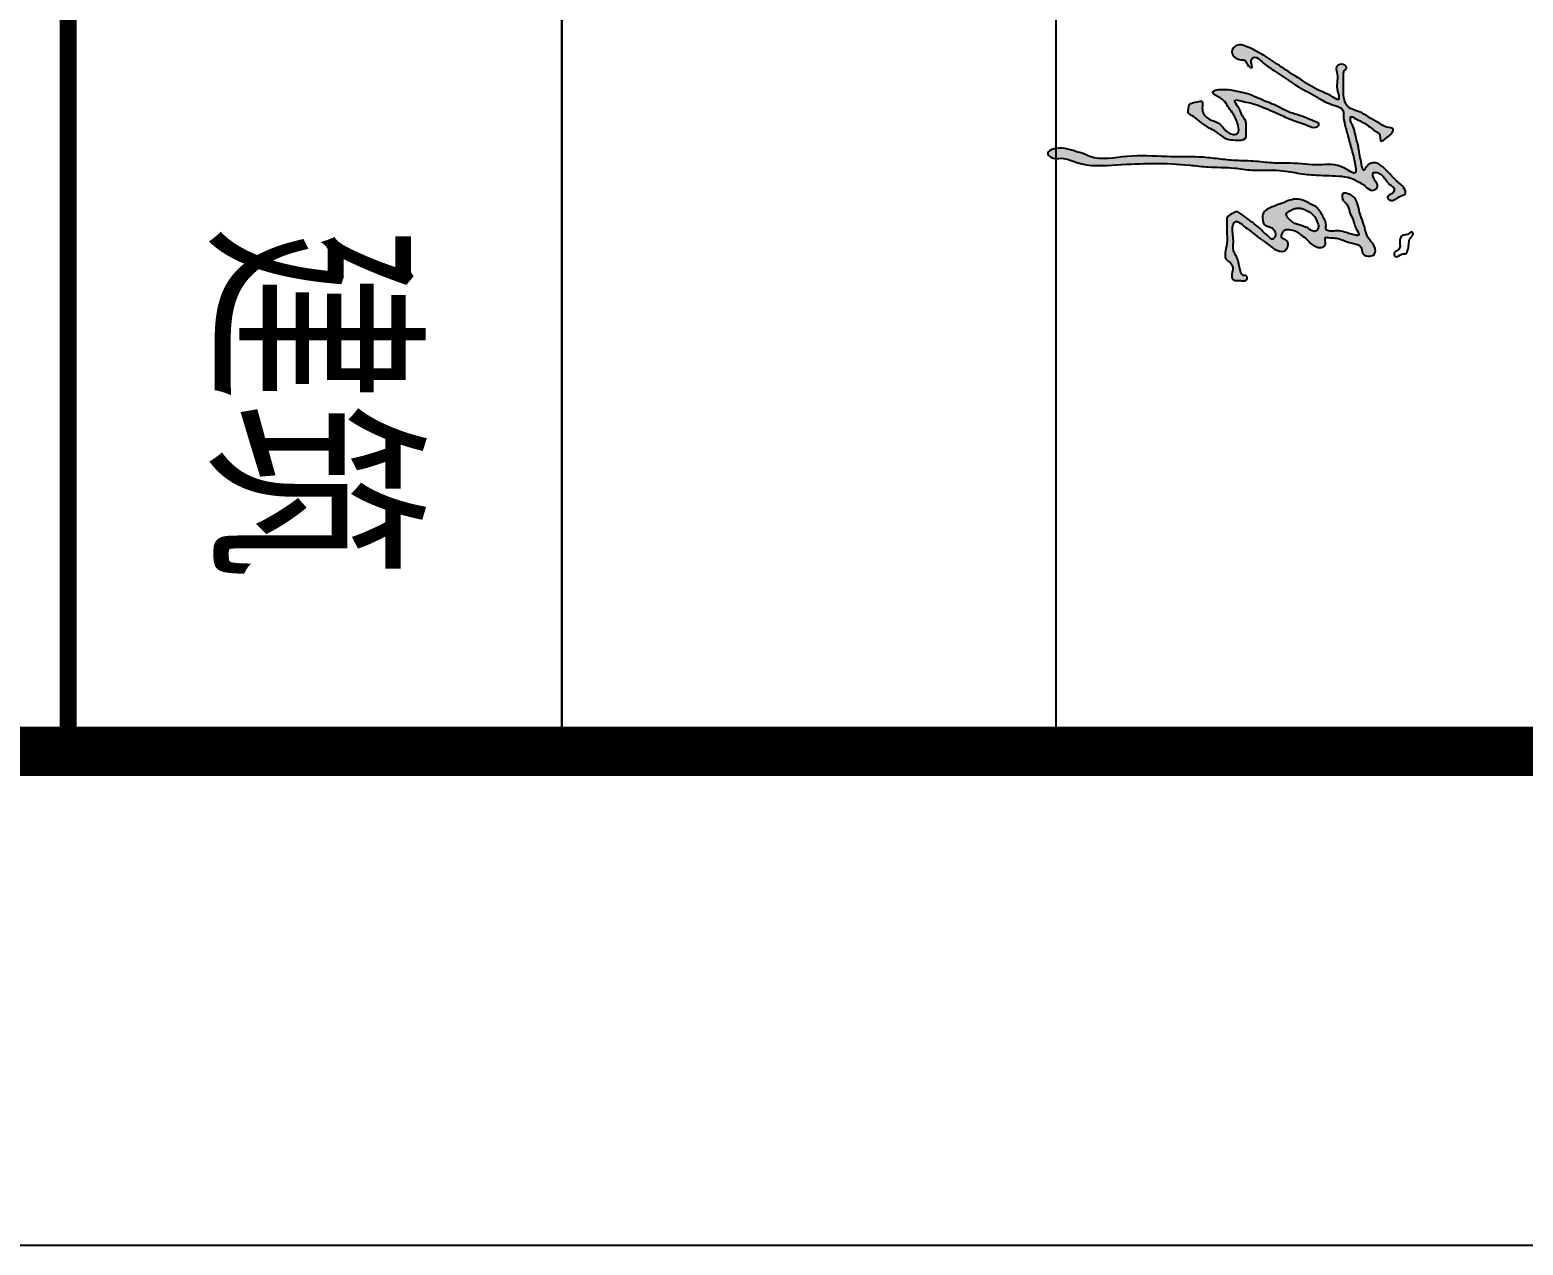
# Model space of a CAD drawing. Extents: x 174641 to 414490, y 73126 to 493158.
# Drawn here: x 186581 to 189605, y 171989 to 174450 of the extents above; entities that cross this region are included whole.
import ezdxf

# ---------------------------------------------------------------- set-up
doc = ezdxf.new("R2010")
doc.units = 0
doc.header["$LTSCALE"] = 1000
doc.header["$MEASUREMENT"] = 0
for name, color, linetype in [('PUB_TITLE', 7, 'Continuous'), ('TWT_TITLE', 7, 'Continuous'), ('文字和字符', 7, 'Continuous')]:
    doc.layers.add(name, color=color, linetype=linetype)
doc.styles.add('-宋体', font='', dxfattribs={"width": 0.8})
doc.styles.get('-宋体').set_extended_font_data('SimSun')

msp = doc.modelspace()

# ---------------------------------------------------------------- hatches: boundary and pattern name
at = {"layer": '文字和字符'}
h = msp.add_hatch(color=6, dxfattribs=at)
edge = h.paths.add_edge_path()
edge.add_spline(control_points=[(189241.2, 174350.5), (189241.2, 174350.3), (189241.4, 174325.8), (189240.9, 174310.4), (189251.3, 174289.1), (189276.3, 174285), (189296.5, 174269.7), (189314.9, 174260.7), (189327.2, 174252.1), (189346.8, 174251), (189334.7, 174236), (189327.8, 174231.1), (189313.4, 174219.8), (189317, 174240.9), (189306.1, 174243.9), (189295.7, 174253.3), (189280.4, 174263.1), (189267.3, 174269.3), (189254.5, 174276.8), (189255, 174262.9), (189261.7, 174253.5), (189266, 174234.2), (189271, 174215.1), (189274.6, 174194.2), (189276.9, 174181.6), (189281.2, 174159.7), (189290.7, 174181.6), (189307.9, 174182.4), (189322.3, 174171.4), (189334.9, 174159.4), (189348.4, 174142.5), (189362.9, 174134.4), (189369.4, 174117.2), (189357.1, 174114), (189349.3, 174109.1), (189340.5, 174103), (189332.9, 174105.6), (189327, 174114.7), (189342.4, 174117.2), (189345, 174130.2), (189331.6, 174137.6), (189325.2, 174150.2), (189315.3, 174158.9), (189308.4, 174161.1), (189297.6, 174162.4), (189302.6, 174144.6), (189314.4, 174135), (189301.2, 174121.4), (189288.6, 174129.4), (189279.9, 174138.2), (189267.9, 174143.3), (189258.7, 174149.8), (189235.5, 174154.7), (189204, 174154.8), (189161.9, 174157.2), (189128.5, 174163.6), (189092.8, 174167), (189057.8, 174164.3), (189014.4, 174172.1), (188972.3, 174171), (188893.5, 174181.3), (188805.4, 174179.6), (188715.9, 174171.6), (188674.1, 174193.4), (188651.1, 174186.5), (188638.5, 174202.4), (188666.6, 174215.3), (188689.3, 174206.2), (188714.2, 174199.5), (188746.2, 174183.9), (188805.2, 174198.4), (188877.7, 174191.9), (188938.2, 174194.1), (188983.3, 174189.5), (189019.9, 174184.7), (189057.9, 174185.1), (189096.4, 174179.3), (189140.5, 174181.5), (189191.9, 174173.3), (189229.7, 174181.7), (189267.7, 174153.8), (189264.3, 174182.7), (189258.7, 174203), (189252.2, 174228.3), (189247.1, 174245.3), (189243.5, 174259.9), (189240.3, 174272.7), (189242, 174293.8), (189211, 174298.5), (189184.2, 174316.6), (189144.3, 174336.6), (189107.8, 174363.4), (189079.4, 174380.5), (189063.7, 174398.7), (189050.3, 174387.8), (189060.1, 174369.5), (189044.7, 174377.8), (189044.3, 174390.9), (189026.2, 174387.6), (189009.6, 174403.1), (189026.4, 174425.1), (189054.6, 174412), (189083.2, 174397.1), (189117, 174373.4), (189152.7, 174350.8), (189187.9, 174327.5), (189211.4, 174319.9), (189236.9, 174303), (189223.4, 174337.7), (189232.3, 174354.1), (189223.4, 174374.6), (189236.5, 174383.5), (189249.7, 174375.9), (189245.3, 174369.3), (189242.2, 174367.3), (189241.9, 174363.7), (189240.2, 174359.2), (189241.2, 174350.6), (189241.2, 174350.5)], knot_values=[0, 0, 0, 0, 30.010681, 59.710914, 78.593199, 120.407305, 154.524141, 185.004149, 203.061643, 222.774317, 238.80713, 258.455944, 270.333782, 293.330836, 302.766156, 314.154011, 351.592667, 373.783884, 384.727657, 395.744414, 413.857163, 437.957453, 474.261753, 498.637383, 521.996218, 540.039757, 556.440551, 586.981856, 599.46137, 631.292047, 659.861277, 686.798362, 704.454635, 714.77327, 731.806988, 745.746399, 755.60273, 762.331918, 783.607358, 794.2488, 808.935268, 839.224822, 854.000646, 861.29652, 870.524529, 890.282084, 910.927322, 927.245681, 946.958313, 963.356978, 980.390735, 1000.003082, 1009.515457, 1078.314372, 1130.678307, 1184.843128, 1219.935368, 1279.461792, 1329.992924, 1402.614913, 1454.086505, 1659.988392, 1772.185683, 1817.246483, 1847.677046, 1862.240127, 1879.608782, 1944.488332, 1967.79145, 1986.349178, 2091.415626, 2201.453187, 2292.790848, 2342.000053, 2390.03078, 2446.006624, 2499.916829, 2551.206876, 2630.928051, 2705.368541, 2736.511304, 2751.139397, 2799.882761, 2838.437816, 2856.100871, 2874.060326, 2900.839764, 2911.90203, 2956.44123, 2995.684828, 3055.617738, 3138.927419, 3179.415616, 3204.798199, 3217.112426, 3237.828089, 3249.032304, 3266.585733, 3281.97368, 3312.759311, 3333.895438, 3372.534497, 3420.293911, 3476.863372, 3540.284988, 3599.822241, 3643.146119, 3661.15915, 3690.737213, 3733.200125, 3751.837118, 3768.448916, 3785.656639, 3792.541545, 3796.752385, 3800.355287, 3806.580356, 3819.839144, 3819.839144, 3819.839144, 3819.839144], degree=3, periodic=0)
h = msp.add_hatch(color=6, dxfattribs=at)
edge = h.paths.add_edge_path()
edge.add_spline(control_points=[(189189.2, 174262.5), (189189, 174262.5), (189169.4, 174270.9), (189154.1, 174277.3), (189130.1, 174283.2), (189108.9, 174295.9), (189086.2, 174304.8), (189065, 174313.6), (189045.5, 174322.7), (189027.1, 174325.1), (189011, 174329.9), (188995.8, 174329), (188984.4, 174329.4), (188973.3, 174323.6), (188986.4, 174313.7), (188998.2, 174310), (189006.8, 174294.7), (189016.1, 174282.6), (189024.1, 174269), (189027.9, 174255.8), (189031.4, 174237.7), (189003.2, 174238), (188993.8, 174263.5), (188967.4, 174267.1), (188954.1, 174283.3), (188955.4, 174295.6), (188956, 174307.6), (188941.9, 174302.9), (188928.4, 174302.7), (188927.1, 174290), (188925.4, 174280.4), (188936.1, 174276), (188948.2, 174266.4), (188962.5, 174254.1), (188980.4, 174245.6), (188993.3, 174236.9), (189006.2, 174226), (189022.3, 174226.7), (189046.3, 174224.6), (189042, 174248.1), (189045.4, 174265.2), (189032.6, 174279.3), (189029.8, 174293), (189013.2, 174311.6), (189041.3, 174303.1), (189057.1, 174301), (189081.6, 174291.2), (189107.5, 174280.2), (189138, 174266), (189162.8, 174259), (189181.7, 174249.5), (189192, 174255.5), (189189.2, 174262.4), (189189.2, 174262.5)], knot_values=[0, 0, 0, 0, 24.542793, 52.435959, 85.650583, 121.512598, 155.916917, 186.540407, 217.474406, 244.606868, 263.102829, 287.388558, 305.597528, 314.527085, 327.332873, 353.193682, 372.630675, 395.352625, 418.617204, 435.772151, 457.249665, 475.959444, 524.49024, 552.742939, 580.507685, 599.437854, 607.362997, 621.159879, 644.090151, 657.95728, 669.398503, 679.892715, 700.008206, 736.031643, 756.664286, 782.242284, 801.590045, 823.390719, 851.090423, 877.54929, 900.135028, 924.011869, 947.574779, 965.855715, 994.232281, 1016.328926, 1045.309406, 1098.032674, 1136.336698, 1183.774373, 1208.195694, 1217.866995, 1225.149506, 1225.149506, 1225.149506, 1225.149506], degree=3, periodic=0)
h = msp.add_hatch(color=6, dxfattribs=at)
edge = h.paths.add_edge_path()
edge.add_spline(control_points=[(189252.6, 174117.2), (189252.8, 174117.1), (189271, 174105.8), (189270.8, 174089.3), (189276.4, 174072), (189282.4, 174056.7), (189286.1, 174040.1), (189292.4, 174024.2), (189305.5, 174013.6), (189307.2, 173995.7), (189293.5, 173990), (189276.9, 173994.2), (189278.9, 174012.7), (189261.7, 174017.2), (189248.9, 174020), (189235.2, 174026.6), (189223.2, 174028.5), (189213.9, 174029), (189200.3, 174031.2), (189209.6, 174013.3), (189192.3, 174006.9), (189181.2, 174012.8), (189172.2, 174018.5), (189166, 174028), (189156, 174032.7), (189146.9, 174042.6), (189135.4, 174044.7), (189123.3, 174047.2), (189117.4, 174039.1), (189112.4, 174027), (189125.5, 174025.8), (189130.6, 174016.4), (189127.5, 174007.4), (189117.7, 173998.3), (189100.2, 174005.5), (189086.2, 174018), (189068.5, 174029.4), (189054.3, 174042), (189040.3, 174051), (189032.7, 174058.5), (189024.4, 174063.8), (189016.9, 174057.4), (189015.9, 174046.8), (189016.9, 174033.8), (189019.1, 174019.2), (189015.7, 174003.4), (189024.4, 173992.4), (189029.2, 173978.3), (189030.5, 173965.8), (189035.9, 173951.2), (189046.3, 173953.8), (189046.6, 173942.1), (189038.2, 173941.8), (189031.3, 173942.4), (189024.5, 173942.8), (189017.4, 173942.6), (189013.2, 173951.2), (189017.2, 173960.1), (189016.9, 173971.7), (189011.9, 173979.4), (188996.8, 173988), (189007.5, 174016.1), (189004.2, 174040.4), (189005, 174058.1), (189004.4, 174072.7), (189015.3, 174077.3), (189024.8, 174083.8), (189033.9, 174076.9), (189041.9, 174071.5), (189050.7, 174064.7), (189060.9, 174056.9), (189072, 174048.7), (189080.6, 174038.3), (189089.1, 174033.1), (189094.8, 174023.5), (189104.2, 174030.4), (189103.1, 174039), (189099.8, 174047.3), (189090.8, 174051.8), (189079.7, 174054.4), (189077.2, 174066), (189076.6, 174077.1), (189085.4, 174087.3), (189096.5, 174090.9), (189106, 174095.8), (189118.3, 174099), (189131.6, 174105.7), (189149.6, 174108.6), (189164.1, 174103.4), (189175.3, 174096.5), (189189.2, 174091), (189198.4, 174073.5), (189207.8, 174059), (189204.1, 174044.6), (189216.7, 174041.4), (189228.4, 174044.2), (189242.4, 174041), (189254.8, 174036.7), (189262.9, 174034.4), (189273.7, 174033.1), (189268.9, 174044.2), (189263.8, 174052.1), (189260.9, 174066.9), (189253, 174078.7), (189251.9, 174093), (189243, 174101.3), (189237, 174109.3), (189239.1, 174123), (189252.5, 174117.2), (189252.6, 174117.2)], knot_values=[0, 0, 0, 0, 24.512001, 49.882294, 72.277412, 98.738469, 118.409447, 143.109669, 167.776883, 187.618262, 203.042037, 222.126752, 247.275306, 258.48372, 289.86628, 303.795246, 321.379231, 338.707377, 347.328395, 366.307106, 385.237264, 403.506228, 418.562709, 428.786369, 449.648574, 463.118664, 483.023077, 498.54091, 507.708607, 523.614939, 538.272825, 548.331434, 564.446663, 573.613544, 601.356343, 627.727416, 655.753502, 687.468657, 707.386499, 724.030195, 733.822997, 742.988374, 758.369859, 776.521682, 797.368312, 820.285411, 838.875384, 852.53501, 881.495768, 896.424896, 904.484831, 916.221913, 924.49056, 934.624145, 946.353648, 953.359124, 961.492881, 980.267656, 992.004738, 1008.557493, 1015.80342, 1061.650078, 1099.490071, 1123.473109, 1136.892554, 1154.792681, 1167.453766, 1180.555905, 1196.223819, 1209.542153, 1226.270416, 1249.735518, 1266.970627, 1281.05191, 1293.130439, 1303.91699, 1316.71909, 1326.731209, 1339.888064, 1357.279911, 1369.076666, 1385.0742, 1402.881823, 1419.32573, 1433.82478, 1447.087554, 1471.921893, 1495.500471, 1520.791964, 1533.894554, 1550.83807, 1581.024251, 1611.984954, 1621.45011, 1633.096343, 1654.387173, 1674.742462, 1691.115782, 1707.380906, 1715.678547, 1723.570803, 1743.940975, 1761.902668, 1783.344225, 1802.439161, 1818.418402, 1831.919163, 1844.453477, 1860.498716, 1860.498716, 1860.498716, 1860.498716], degree=3, periodic=0)
edge = h.paths.add_edge_path(flags=16)
edge.add_spline(control_points=[(189187.3, 174062.8), (189187.2, 174062.9), (189181.5, 174074.6), (189174.2, 174080.1), (189165.3, 174084.7), (189157.3, 174088.5), (189148.6, 174089.4), (189141.1, 174088), (189134.8, 174084.9), (189129.9, 174081.8), (189123.8, 174078.6), (189127.3, 174069.7), (189134.2, 174064.3), (189141.8, 174057.3), (189151, 174055.4), (189159.7, 174051.8), (189169.1, 174049.6), (189175.7, 174043.3), (189183.4, 174040.9), (189189.7, 174045.5), (189190.8, 174053), (189189.4, 174057.7), (189187.3, 174062.7), (189187.3, 174062.8)], knot_values=[0, 0, 0, 0, 17.49913, 30.768414, 43.809406, 57.820521, 67.761158, 79.395962, 89.172864, 96.402516, 104.532234, 113.624822, 128.719094, 142.570854, 155.091253, 167.081152, 182.063386, 194.044375, 204.792336, 212.007375, 223.839632, 231.821798, 237.531752, 237.531752, 237.531752, 237.531752], degree=3, periodic=0)

# ---------------------------------------------------------------- linework, layer by layer
for p, q in [((187658.2, 180989), (187658.2, 172989)), ((188658.2, 180989), (188658.2, 172989)), ((187658.2, 172989), (187658.2, 175589))]:
    msp.add_line(p, q)
at = {"const_width": 34}
msp.add_lwpolyline([(186658.2, 180989), (186658.2, 172989)], dxfattribs=at)
at = {"layer": 'PUB_TITLE', "const_width": 100}
msp.add_lwpolyline([(233057.8, 180989), (233057.8, 172989), (175658.2, 172989), (175658.2, 180989)], close=True, dxfattribs=at)
at = {"layer": 'TWT_TITLE'}
msp.add_lwpolyline([(174658.2, 256089), (174658.2, 171989), (234058.2, 171989), (234058.2, 256089)], close=True, dxfattribs=at)
at = {"layer": 'TWT_TITLE', "const_width": 100}
msp.add_lwpolyline([(175658.2, 253589), (175658.2, 172989), (233058.2, 172989), (233058.2, 253589)], close=True, dxfattribs=at)
at = {"layer": '文字和字符', "color": 6}
for points, start_tangent, end_tangent in [([(189241.2, 174350.5), (189241.2, 174328.9), (189243, 174307.6), (189249.5, 174295.6), (189276.6, 174282.4), (189297.8, 174269.8), (189316.9, 174259), (189328.5, 174253.2), (189341.8, 174248.2), (189336, 174238.2), (189325.2, 174229.1), (189317.7, 174224.9), (189312.7, 174240.7), (189306.9, 174244.2), (189300.3, 174249), (189277.8, 174264), (189263.7, 174271.5), (189256.2, 174274), (189255.4, 174266.1), (189260.4, 174254), (189265.3, 174237.4), (189271.3, 174211.9), (189274.5, 174194.6), (189277.6, 174178.1), (189282, 174165.9), (189289.4, 174175), (189311.1, 174179.2), (189318.5, 174174.2), (189335.2, 174158.4), (189349.3, 174143.4), (189363.4, 174130.1), (189365.9, 174117.6), (189359.3, 174114.3), (189348.5, 174108.5), (189339.3, 174104.3), (189332.7, 174106.8), (189330.2, 174111), (189341.8, 174120.9), (189343.5, 174128.4), (189336, 174135.9), (189321.9, 174152.5), (189313.6, 174159.2), (189308.6, 174160.9), (189301.9, 174160.9), (189303.6, 174146.7), (189310.2, 174133.4), (189301.9, 174125.1), (189288.6, 174130.1), (189279.5, 174137.6), (189268.7, 174143.4), (189256.2, 174150), (189249.5, 174151.7), (189200.1, 174155.3), (189162.5, 174158), (189123.9, 174163.8), (189098.7, 174165.9), (189055.8, 174166.1), (189019.6, 174170.2), (188967.3, 174172.5), (188930.4, 174176.1), (188782, 174176.8), (188701.3, 174181.2), (188670, 174189.9), (188648.2, 174192.1), (188642.3, 174200.8), (188652.5, 174208.1), (188699.1, 174203.8), (188715.1, 174198.7), (188727.4, 174193.6), (188803.2, 174193.8), (188882.5, 174193.3), (188948.3, 174192.5), (188983.6, 174189.3), (189018, 174185.7), (189058.3, 174184), (189097, 174180.5), (189134, 174180.1), (189191.3, 174176.6), (189244.4, 174169.1), (189265.5, 174161.3), (189265.5, 174171.9), (189257.9, 174206.2), (189250.7, 174233), (189247.2, 174245.3), (189244, 174257.8), (189240.9, 174276.8), (189240.5, 174284.8), (189212.6, 174300.6), (189187.6, 174313.8), (189149.9, 174335), (189099.8, 174367.9), (189076.2, 174385.2), (189060.6, 174394.6), (189054.3, 174388.3), (189055.1, 174373.4), (189048, 174377.3), (189041.7, 174388.3), (189030.8, 174389.9), (189015.1, 174405.6), (189023.7, 174418.1), (189051.1, 174413.4), (189081.5, 174397.2), (189115.5, 174374.8), (189153.9, 174349.9), (189190.7, 174327.9), (189218.9, 174314.6), (189230.7, 174309.1), (189228.4, 174330.2), (189228.4, 174360.9), (189226.8, 174374.2), (189237, 174380.5), (189247.2, 174373.4), (189244.7, 174369.1), (189242.5, 174367), (189241.9, 174364.5), (189241, 174360.1), (189241.2, 174350.5)], (0, -1), (0, -1)), ([(189189.2, 174262.5), (189172.9, 174269.4), (189154.2, 174276.7), (189131.4, 174284), (189108.2, 174295.4), (189085.4, 174305.2), (189065.1, 174313.8), (189044.3, 174321.9), (189025.2, 174326), (189012.2, 174328.8), (188994.7, 174329.2), (188981.7, 174327.6), (188976.4, 174323.9), (188982.5, 174317), (188998.4, 174307.2), (189006.5, 174295.8), (189015.9, 174282.4), (189024, 174267.7), (189027.7, 174255.9), (189027.2, 174240.5), (189013.8, 174239.2), (188987.1, 174261.8), (188968.3, 174269.7), (188955.8, 174285.4), (188955.5, 174299), (188955, 174304.7), (188945, 174304.4), (188929.4, 174299), (188926.9, 174289.3), (188927.2, 174281.1), (188933.4, 174276.8), (188945.3, 174268.6), (188966.1, 174253), (188979.1, 174245.9), (188994.5, 174235.6), (189006.1, 174228), (189021.7, 174226.3), (189041.4, 174229.3), (189043.2, 174248.3), (189042.8, 174264.6), (189034.2, 174279.5), (189027, 174294.8), (189020.2, 174306.1), (189040.5, 174303.9), (189056.1, 174300.5), (189075.8, 174293.5), (189110.7, 174278.6), (189136.1, 174267.6), (189168.2, 174255.9), (189185.4, 174252.4), (189190.3, 174257.3), (189189.2, 174262.5)], (-0.919041, 0.394162), (-0.919041, 0.394162)), ([(189252.6, 174117.2), (189266.3, 174106), (189271.9, 174088.6), (189276.2, 174073), (189282.5, 174055), (189286.2, 174041.3), (189293.6, 174025.2), (189304.2, 174010.9), (189304.2, 173996.6), (189294.3, 173991.6), (189281.2, 173995.9), (189274.4, 174012.7), (189266.9, 174015.8), (189245.2, 174022), (189235.9, 174025.8), (189223.4, 174028.3), (189211, 174029.5), (189204.8, 174029.5), (189204.8, 174015.8), (189193, 174009), (189180.6, 174013.3), (189171.9, 174019.8), (189167.1, 174025.5), (189155.1, 174034.5), (189147.6, 174040.7), (189134, 174045), (189122.8, 174045), (189118.4, 174040.1), (189116, 174028.9), (189125.3, 174023.9), (189129, 174017.7), (189125.9, 174006.5), (189120.9, 174002.2), (189101.3, 174006.2), (189086, 174017.5), (189069.6, 174029.2), (189051.7, 174043.4), (189040.1, 174051.8), (189030.8, 174059.5), (189024.3, 174062.2), (189018.9, 174058.3), (189016.3, 174047.6), (189017, 174034.5), (189018.2, 174019.5), (189018.2, 174003), (189024.3, 173991.1), (189027.8, 173981.9), (189032.4, 173961.5), (189038.5, 173952.7), (189044.3, 173951.9), (189044.7, 173943.5), (189038.9, 173941.9), (189031.6, 173942.3), (189023.2, 173942.7), (189018.2, 173943.5), (189015.1, 173948.5), (189016.6, 173961.9), (189016.3, 173970.4), (189009.7, 173980.4), (189005.5, 173983.4), (189004.7, 174016.5), (189004.7, 174043.7), (189004.7, 174061), (189005.9, 174070.6), (189016.3, 174078.3), (189024.7, 174081.7), (189033.1, 174077.5), (189042.4, 174071), (189050, 174065.2), (189059.6, 174057.9), (189072.7, 174047.2), (189081.4, 174038.4), (189089.2, 174031.8), (189095.7, 174026.1), (189102.2, 174030.3), (189102.6, 174039.5), (189099.5, 174046), (189091.5, 174051), (189080.4, 174056.8), (189077.7, 174064.9), (189078, 174076.4), (189086.1, 174086.4), (189096.9, 174091.4), (189106.4, 174095.6), (189115.5, 174098.5), (189132.2, 174105), (189149.1, 174107.1), (189166.5, 174101.7), (189174.7, 174097.2), (189185.5, 174091.4), (189198.5, 174074), (189205.8, 174052.9), (189205.8, 174046.1), (189213.5, 174042.7), (189228.9, 174043.1), (189243.3, 174040.5), (189254.5, 174036.9), (189265.9, 174034.1), (189271.9, 174034.6), (189270.6, 174040.1), (189264.2, 174053.3), (189260.4, 174065.7), (189254, 174079.8), (189250.2, 174093), (189242.9, 174101.9), (189238.2, 174110.4), (189241.2, 174119), (189252.6, 174117.2)], (0.95874, -0.284283), (0.95874, -0.284283)), ([(189187.3, 174062.8), (189180.9, 174073.7), (189173.8, 174080), (189165.5, 174084.5), (189156.2, 174088.3), (189149, 174089), (189140.8, 174087.5), (189134.4, 174084.5), (189129.9, 174081.9), (189125.4, 174078.2), (189126.9, 174071.8), (189134.4, 174063.9), (189142.4, 174058), (189151, 174055.1), (189159.2, 174052.3), (189169.3, 174048.5), (189176.4, 174043.6), (189184, 174042.1), (189188.3, 174045.1), (189190.3, 174053.4), (189188.8, 174059), (189187.3, 174062.8)], (-0.370772, 0.928724), (-0.370772, 0.928724)), ([(189380.6, 174033.7), (189374.3, 174023.5), (189373.2, 174014.1), (189371.6, 174004.4), (189367.7, 173997.3), (189359.1, 173995.8), (189345.8, 173991.1), (189343.9, 173998.5), (189350.1, 174003.2), (189354.8, 174008.3), (189355.2, 174023.5), (189361.1, 174034.1), (189370.8, 174035.6), (189379.4, 174040.7), (189382.2, 174036.8), (189380.6, 174033.7)], (-0.736199, -0.676765), (-0.736199, -0.676765))]:
    msp.add_spline(points, degree=3, dxfattribs=dict(at, start_tangent=start_tangent, end_tangent=end_tangent))

# ---------------------------------------------------------------- texts
at = {"style": '-宋体', "width": 0.75}
msp.add_text('建筑', height=350, rotation=270, dxfattribs=at).set_placement((186981.2, 174054.5))

doc.saveas('drawing.dxf')
